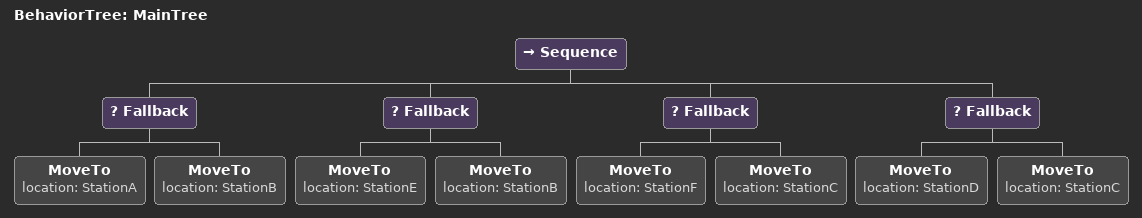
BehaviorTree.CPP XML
<root main_tree_to_execute = "MainTree" >
    <BehaviorTree ID="MainTree">
        <Sequence>
            <Fallback>
                <MoveTo location="StationA"/>
                <MoveTo location="StationB"/>
            </Fallback>
            <Fallback>
                <MoveTo location="StationE"/>
                <MoveTo location="StationB"/>
            </Fallback>
            <Fallback>
                <MoveTo location="StationF"/>
                <MoveTo location="StationC"/>
            </Fallback>
            <Fallback>
                <MoveTo location="StationD"/>
                <MoveTo location="StationC"/>
            </Fallback>
        </Sequence>
    </BehaviorTree>
</root>
